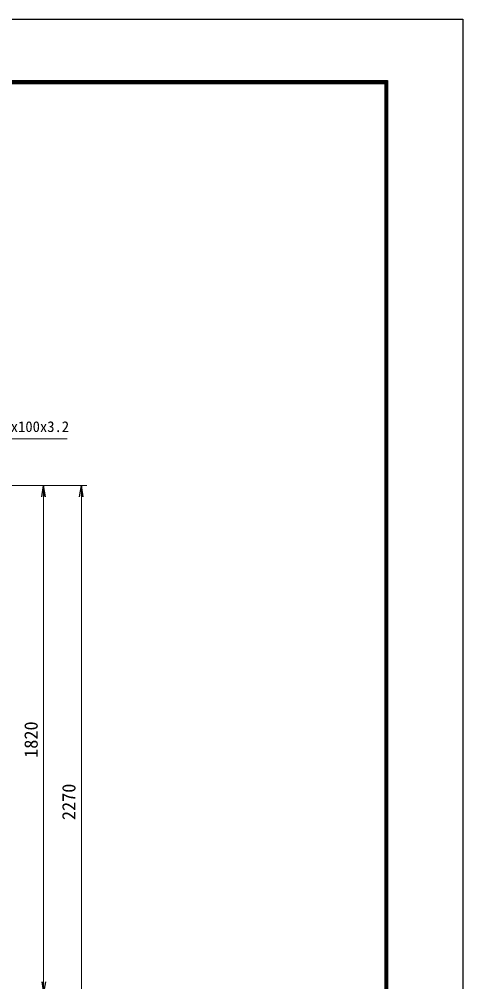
# Model space of a CAD drawing. Units: millimetres, scale not verified. Extents: x -4200 to 4200, y -2970 to 2970.
# Drawn here: x 2608 to 4200, y -483 to 2970 of the extents above; entities that cross this region are included whole.
import ezdxf
from ezdxf.enums import TextEntityAlignment as Align

# ---------------------------------------------------------------- set-up
doc = ezdxf.new("R2010")
doc.units = ezdxf.units.MM
doc.header["$LTSCALE"] = 10
for name, color, linetype, lineweight in [('0-1_D-TTL', 7, 'Continuous', 25), ('0-4_D-STR-DIM', 7, 'Continuous', 13), ('0-B_D-STR-TXT', 7, 'Continuous', 13)]:
    doc.layers.add(name, color=color, linetype=linetype, lineweight=lineweight)
doc.layers.add('0-5_0', color=7, linetype='Continuous')
doc.styles.add('ＭＳ ゴシック', font='')
doc.styles.get('ＭＳ ゴシック').set_extended_font_data('MS Gothic')

# ---------------------------------------------------------------- blocks, each defined once
blk = doc.blocks.new('_Open')
at = {"layer": '0-5_0'}
blk.add_line((-10, 1.667), (0, 0), dxfattribs=at)
blk.add_lwpolyline([(-10, -1.667), (0, 0), (-10, 0)], dxfattribs=at)

msp = doc.modelspace()

# ---------------------------------------------------------------- linework, layer by layer
at = {"layer": '0-1_D-TTL', "color": 2}
msp.add_lwpolyline([(-4200, 2970), (4200, 2970), (4200, -2970), (-4200, -2970)], close=True, dxfattribs=at)
at = {"layer": '0-1_D-TTL'}
for points in [[(-3930, 2750), (3930, 2750), (3930, -2750), (-3930, -2750)], [(-3927.5, 2747.5), (3927.5, 2747.5), (3927.5, -2747.5), (-3927.5, -2747.5)], [(-3925, 2745), (3925, 2745), (3925, -2745), (-3925, -2745)], [(-3922.5, 2742.5), (3922.5, 2742.5), (3922.5, -2742.5), (-3922.5, -2742.5)], [(-3920, 2740), (3920, 2740), (3920, -2740), (-3920, -2740)]]:
    msp.add_lwpolyline(points, close=True, dxfattribs=at)
at = {"layer": '0-4_D-STR-DIM'}
for p, q in [((2236.7, 1297.42), (2715.08, 1297.42)), ((2236.7, 1297.42), (2850.82, 1297.42)), ((2695.08, 1257.42), (2695.08, -482.58)), ((2830.82, 1257.42), (2830.82, -932.58))]:
    msp.add_line(p, q, dxfattribs=at)
at = {"layer": '0-B_D-STR-TXT'}
msp.add_lwpolyline([(2779.63, 1464.6), (2237.74, 1464.6), (2172.18, 1301.42)], dxfattribs=at)

# ---------------------------------------------------------------- block references
at = {"layer": '0-4_D-STR-DIM', "xscale": 4, "yscale": 4}
for p, rotation in [((2695.08, 1297.42), 90), ((2830.82, 1297.42), 90), ((2695.08, -522.58), 270)]:
    msp.add_blockref('_Open', p, dxfattribs=dict(at, rotation=rotation))

# ---------------------------------------------------------------- texts
at = {"layer": '0-4_D-STR-DIM', "style": 'ＭＳ ゴシック'}
for s, p in [('1820', (2688.33, 320.52)), ('2270', (2824.07, 97.17))]:
    msp.add_text(s, height=48.09, rotation=90, dxfattribs=at).set_placement(p, align=Align.BOTTOM_LEFT)
at = {"layer": '0-B_D-STR-TXT', "style": 'ＭＳ ゴシック'}
msp.add_text('門柱\u3000□100x100x3.2', height=38.49, dxfattribs=at).set_placement((2288.67, 1477.87), align=Align.BOTTOM_LEFT)

doc.saveas('drawing.dxf')
